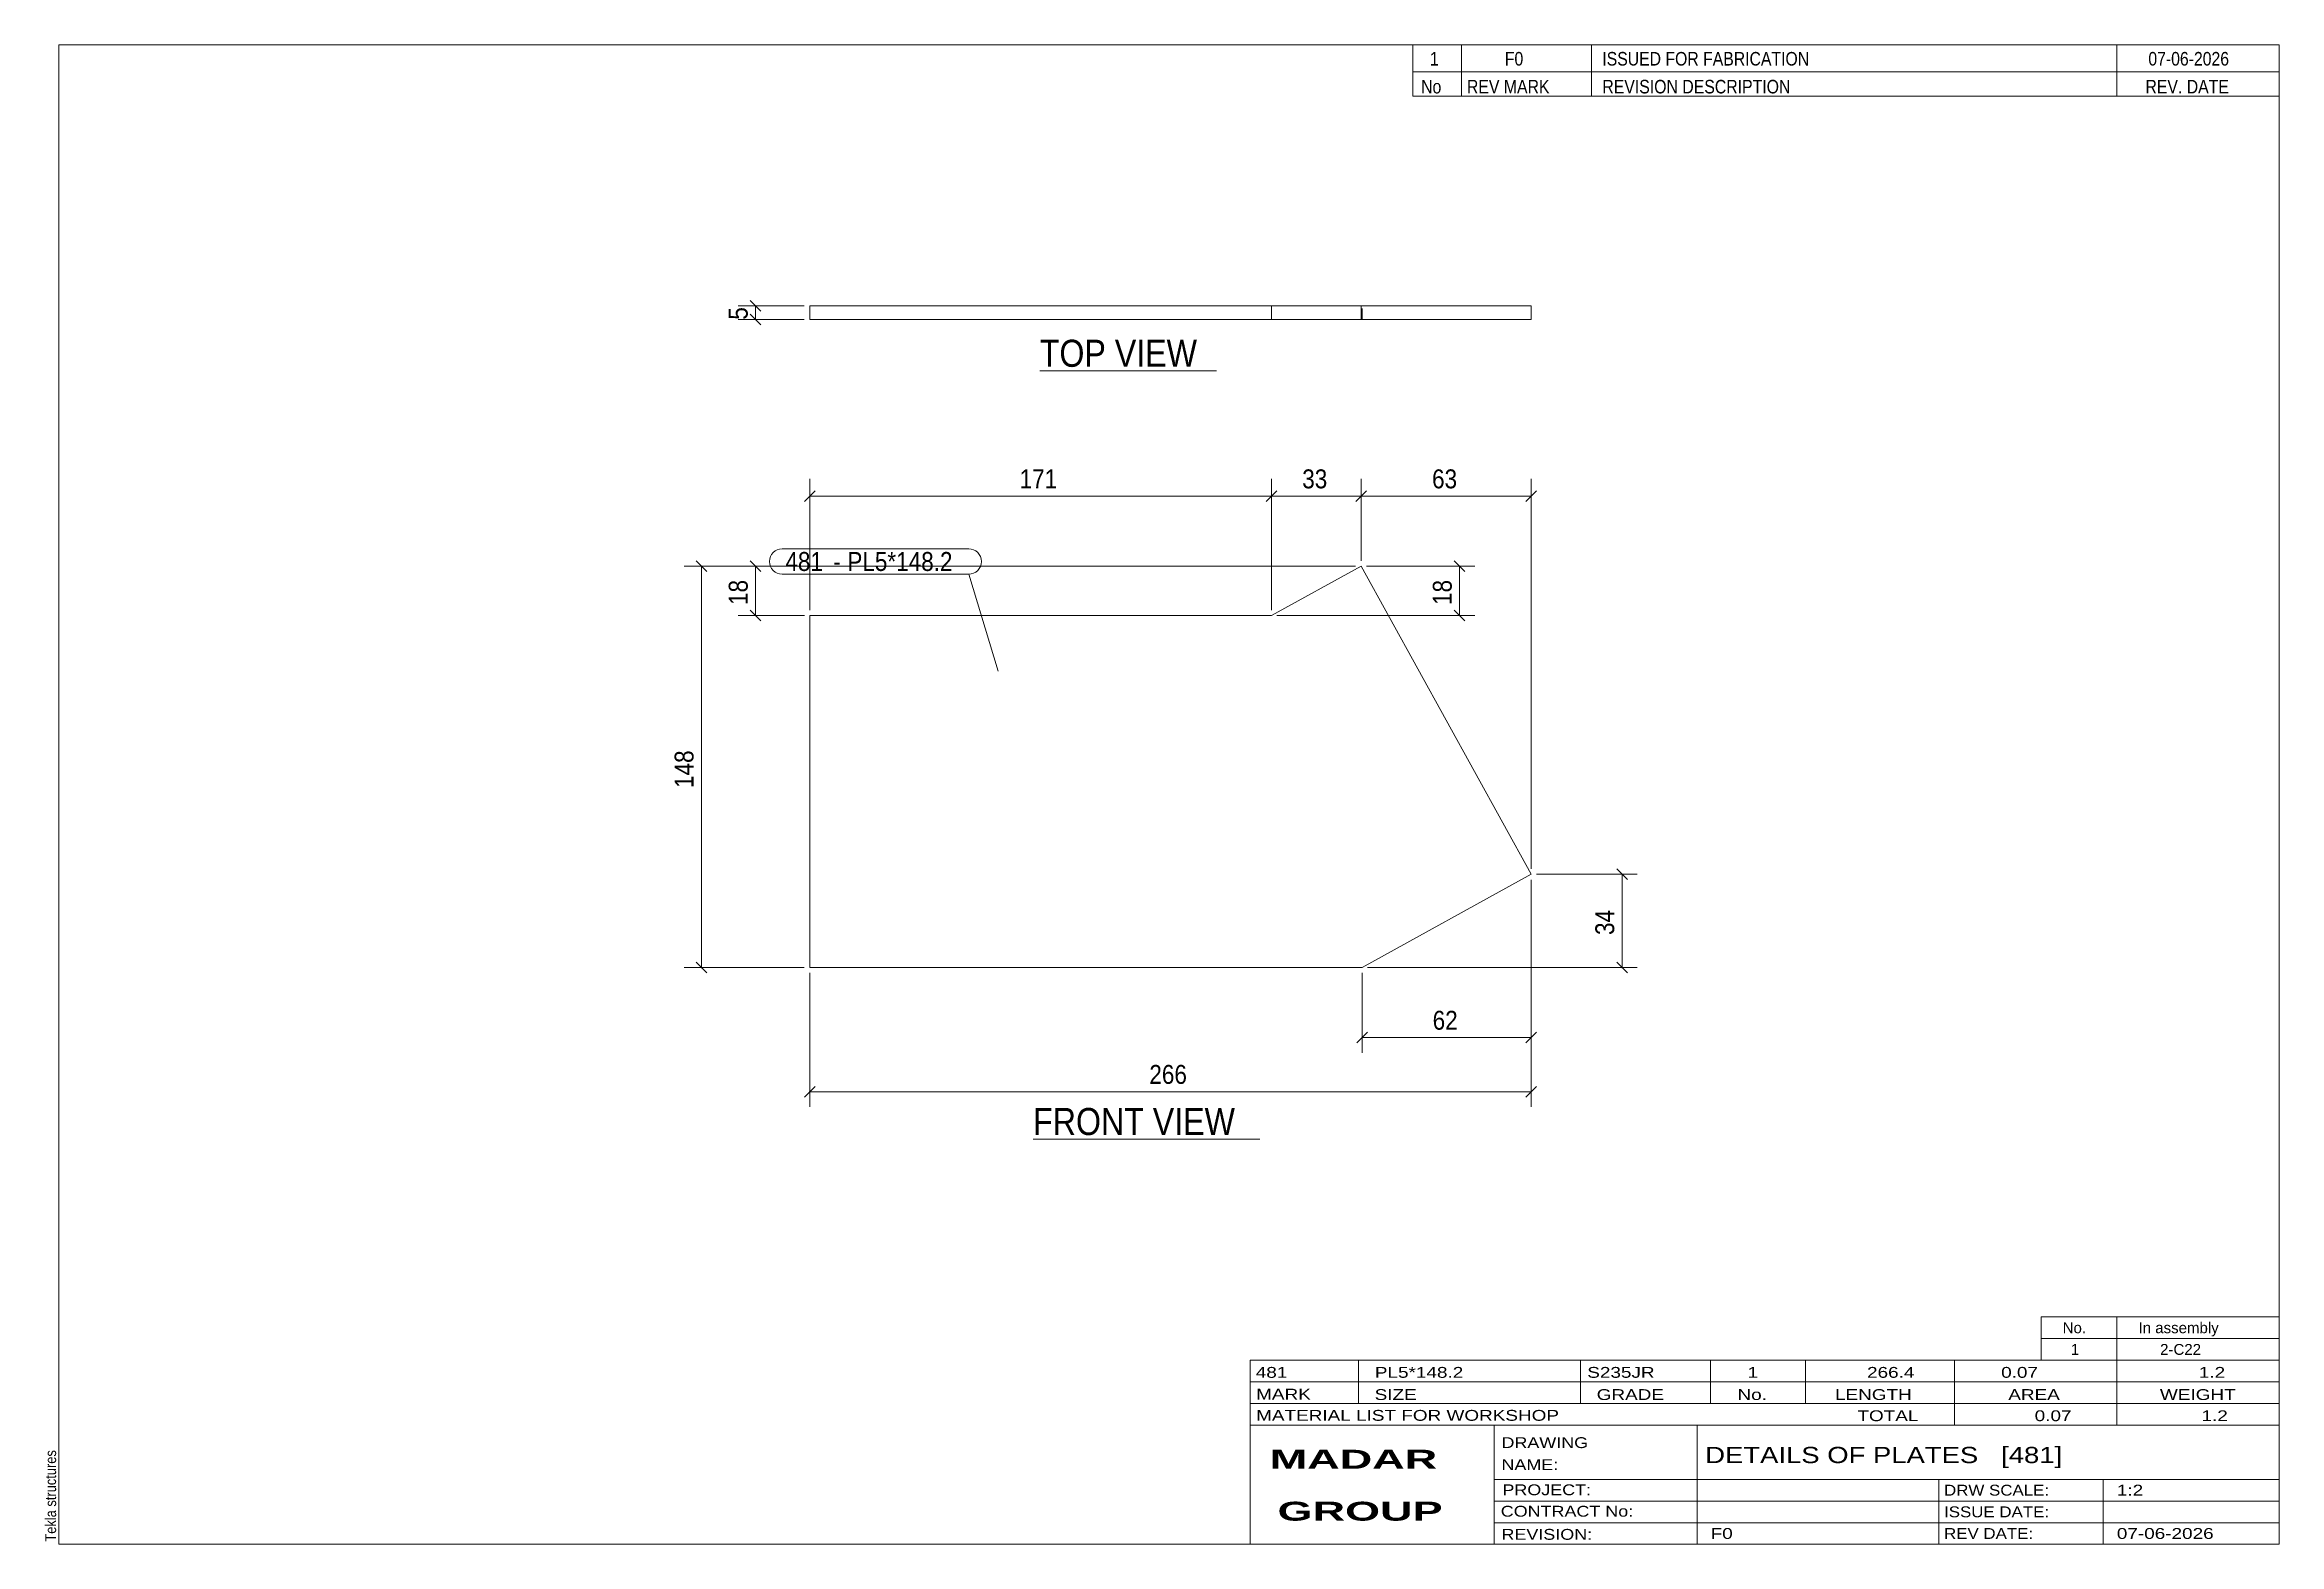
# Model space of a CAD drawing. Header units: millimetres. Extents: x 2 to 415, y 5 to 282.
import ezdxf

# ---------------------------------------------------------------- set-up
doc = ezdxf.new("R2010")
doc.units = ezdxf.units.MM
doc.linetypes.add('XKITLINE00', pattern=[0])
doc.linetypes.add('XKITLINE02', pattern=[4, 2, -2])
for name, color, linetype, lineweight in [('Dimensions', 7, 'Continuous', 0), ('DrawingSheet', 5, 'Continuous', 0), ('OtherObjectType', 7, 'Continuous', 0), ('Part', 2, 'Continuous', 0), ('PartMark', 7, 'Continuous', 0)]:
    doc.layers.add(name, color=color, linetype=linetype, lineweight=lineweight)
doc.styles.add('ARIAL', font='ARIAL.TTF')
doc.styles.add('ARIAL_BOLD', font='ARIALBD.TTF')
doc.styles.add('ARIAL_NARROW', font='ARIALN.TTF')

# ---------------------------------------------------------------- blocks, each defined once
blk = doc.blocks.new('*A1')
at = {"layer": 'Part', "color": 2, "linetype": 'XKITLINE00', "lineweight": 0}
for p, q in [((228.92, 176.54), (245.45, 185.67)), ((245.45, 185.67), (276.86, 128.76)), ((143.65, 111.54), (143.66, 176.54)), ((143.66, 176.54), (228.92, 176.54)), ((276.86, 128.76), (245.67, 111.54)), ((245.67, 111.54), (143.65, 111.54))]:
    blk.add_line(p, q, dxfattribs=at)
blk = doc.blocks.new('*A2')
at = {"layer": 'Part', "color": 2, "linetype": 'XKITLINE00', "lineweight": 0}
for p, q in [((143.65, 231.25), (143.65, 233.75)), ((276.86, 233.75), (143.66, 233.75)), ((143.66, 231.25), (143.66, 233.75)), ((143.66, 231.25), (276.86, 231.25)), ((228.92, 231.25), (228.92, 233.75)), ((245.45, 231.25), (245.45, 233.75)), ((276.86, 231.25), (276.86, 233.75))]:
    blk.add_line(p, q, dxfattribs=at)
at = {"layer": 'Part', "color": 7, "linetype": 'XKITLINE02', "lineweight": 0}
for p, q in [((143.66, 233.75), (143.65, 233.75)), ((143.65, 233.75), (143.66, 233.75)), ((143.65, 231.25), (143.66, 231.25)), ((143.66, 231.25), (143.65, 231.25)), ((245.67, 231.25), (245.45, 231.25)), ((245.67, 231.25), (245.67, 233.75))]:
    blk.add_line(p, q, dxfattribs=at)
blk = doc.blocks.new('*A3')
at = {"layer": 'DrawingSheet', "color": 5, "linetype": 'XKITLINE00', "lineweight": 0}
for p, q in [((415, 282), (5, 282)), ((5, 282), (5, 5)), ((415, 5), (415, 282)), ((5, 5), (415, 5))]:
    blk.add_line(p, q, dxfattribs=at)
at = {"layer": 'DrawingSheet', "color": 5, "style": 'ARIAL', "width": 0.85}
blk.add_text('Tekla structures', height=2, rotation=90, dxfattribs=at).set_placement((4.5, 5.5))
blk = doc.blocks.new('*A4')
at = {"layer": 'OtherObjectType', "color": 7, "linetype": 'XKITLINE00', "lineweight": 0}
for p, q in [((371, 47), (415, 47)), ((371, 43), (371, 47)), ((385, 43), (385, 47)), ((415, 43), (415, 47)), ((371, 43), (415, 43)), ((371, 39), (371, 43)), ((385, 39), (385, 43)), ((415, 39), (415, 43)), ((371, 39), (415, 39))]:
    blk.add_line(p, q, dxfattribs=at)
at = {"layer": 'OtherObjectType', "color": 7, "style": 'ARIAL_NARROW', "width": 1.211571}
for s, p in [('No.', (375, 44)), ('In assembly', (389, 44)), ('1', (376.5, 40)), ('2-C22', (392.99, 40))]:
    blk.add_text(s, height=2, dxfattribs=at).set_placement(p)
blk = doc.blocks.new('*A5')
at = {"layer": 'OtherObjectType', "color": 7, "linetype": 'XKITLINE00', "lineweight": 0}
for p, q in [((255, 282), (415, 282)), ((415, 282), (255, 282)), ((255, 282), (255, 277)), ((264, 282), (264, 277)), ((288, 282), (288, 277)), ((385, 282), (385, 277)), ((415, 282), (415, 277)), ((255, 277), (415, 277)), ((255, 277), (255, 272.5)), ((255, 277), (415, 277)), ((264, 277), (264, 272.5)), ((288, 277), (288, 272.5)), ((385, 277), (385, 272.5)), ((415, 277), (415, 272.5)), ((415, 272.5), (255, 272.5))]:
    blk.add_line(p, q, dxfattribs=at)
at = {"layer": 'OtherObjectType', "color": 7, "style": 'ARIAL_NARROW'}
for s, width, p in [('1', 1.017001, (258.16, 278.15)), ('F0', 1.017001, (272, 278.15)), ('ISSUED FOR FABRICATION', 1.017001, (290, 278.15)), ('07-06-2026', 1.017001, (390.82, 278.15)), ('No', 1.02, (256.54, 273)), ('REV MARK', 1.02, (265, 273)), ('REVISION DESCRIPTION', 1.02, (290, 273)), ('REV. DATE', 1.02, (390.28, 273))]:
    blk.add_text(s, height=2.5, dxfattribs=dict(at, width=width)).set_placement(p)
blk = doc.blocks.new('*A6')
at = {"layer": 'OtherObjectType', "color": 7, "linetype": 'XKITLINE00', "lineweight": 0}
for p, q in [((225, 39), (415, 39)), ((225, 39), (225, 35)), ((225, 39), (415, 39)), ((245, 35), (245, 39)), ((286, 35), (286, 39)), ((310, 35), (310, 39)), ((327.5, 35), (327.5, 39)), ((355, 35), (355, 39)), ((385, 35), (385, 39)), ((415, 35), (415, 39)), ((225, 35), (415, 35)), ((225, 35), (225, 5)), ((225, 35), (415, 35)), ((245, 31), (245, 35)), ((286, 31), (286, 35)), ((310, 31), (310, 35)), ((327.5, 31), (327.5, 35)), ((355, 31), (355, 35)), ((385, 31), (385, 35)), ((415, 31), (415, 35)), ((225, 31), (415, 31)), ((355, 27), (355, 31)), ((385, 27), (385, 31)), ((415, 27), (415, 31)), ((225, 27), (415, 27)), ((270, 21), (270, 27)), ((307.5, 17), (307.5, 27)), ((415, 21), (415, 27)), ((270, 21), (270, 5)), ((415, 17), (415, 21)), ((270, 17), (415, 17)), ((307.5, 5), (307.5, 17)), ((352.16, 13), (352.16, 17)), ((382.5, 5), (382.5, 17)), ((415, 13), (415, 17)), ((270, 13), (415, 13)), ((352.16, 5), (352.16, 13)), ((415, 9), (415, 13)), ((270, 9), (415, 9)), ((415, 5), (415, 9)), ((225, 5), (415, 5)), ((262.5, 5), (415, 5))]:
    blk.add_line(p, q, dxfattribs=at)
at = {"layer": 'OtherObjectType', "color": 7, "style": 'ARIAL_NARROW'}
for s, height, width, p in [('481', 2, 1.525501, (226.01, 35.76)), ('PL5*148.2', 2, 1.525501, (248, 35.76)), ('S235JR', 2, 1.525501, (287.22, 35.76)), ('1', 2, 1.525501, (316.82, 35.76)), ('266.4', 2, 1.525501, (338.88, 35.76)), ('0.07', 2, 1.525501, (363.64, 35.76)), ('1.2', 2, 1.525501, (400.14, 35.76)), ('MARK', 2, 1.525501, (226.08, 31.73)), ('SIZE', 2, 1.525501, (247.96, 31.66)), ('GRADE', 2, 1.525501, (288.96, 31.66)), ('No.', 2, 1.525501, (314.96, 31.66)), ('LENGTH', 2, 1.525501, (332.96, 31.66)), ('AREA', 2, 1.525501, (364.96, 31.66)), ('WEIGHT', 2, 1.525501, (392.96, 31.66)), ('MATERIAL LIST FOR WORKSHOP', 2, 1.525501, (226.08, 27.82)), ('TOTAL', 2, 1.525501, (337.1, 27.75)), ('0.07', 2, 1.525501, (369.83, 27.75)), ('1.2', 2, 1.525501, (400.63, 27.75)), ('DRAWING', 2, 1.445, (271.38, 22.78)), ('NAME:', 2, 1.445, (271.38, 18.72)), ('DETAILS OF PLATES   [481]', 3, 1.474651, (309, 20)), ('PROJECT:', 2, 1.445, (271.55, 14.07)), ('DRW SCALE:', 2, 1.36, (353.1, 14)), ('1:2', 2, 1.525501, (385, 14)), ('CONTRACT No:', 2, 1.445, (271.25, 10.11)), ('ISSUE DATE:', 2, 1.36, (353.1, 10)), ('REVISION:', 2, 1.445, (271.38, 5.84)), ('F0', 2, 1.525501, (310, 6)), ('REV DATE:', 2, 1.36, (353.1, 6)), ('07-06-2026', 2, 1.525501, (385, 6))]:
    blk.add_text(s, height=height, dxfattribs=dict(at, width=width)).set_placement(p)
at = {"layer": 'OtherObjectType', "color": 1, "style": 'ARIAL_BOLD', "width": 1.7}
for s, p in [('MADAR ', (228.58, 18.97)), ('GROUP', (230.03, 9.37))]:
    blk.add_text(s, height=3.5, dxfattribs=at).set_placement(p)
blk = doc.blocks.new('*A7')
at = {"layer": 'Dimensions', "color": 7, "linetype": 'XKITLINE00', "lineweight": 0}
for p, q in [((122.66, 186.66), (124.64, 184.68)), ((244.45, 185.67), (120.45, 185.67)), ((123.65, 111.54), (123.65, 185.67)), ((142.65, 111.54), (120.45, 111.54)), ((122.66, 112.53), (124.64, 110.55))]:
    blk.add_line(p, q, dxfattribs=at)
at = {"layer": 'Dimensions', "color": 3}
for p in [(123.65, 185.67), (123.65, 111.54)]:
    blk.add_point(p, dxfattribs=at)
at = {"layer": 'Dimensions', "color": 3, "style": 'ARIAL', "width": 0.85}
blk.add_text('148', height=3.5, rotation=90.0002, dxfattribs=at).set_placement((122.2, 144.71))
blk = doc.blocks.new('*A8')
at = {"layer": 'Dimensions', "color": 7, "linetype": 'XKITLINE00', "lineweight": 0}
for p, q in [((132.66, 186.66), (134.64, 184.68)), ((244.45, 185.67), (130.45, 185.67)), ((133.65, 176.54), (133.65, 185.67)), ((132.66, 177.53), (134.64, 175.55)), ((142.66, 176.54), (130.45, 176.54))]:
    blk.add_line(p, q, dxfattribs=at)
at = {"layer": 'Dimensions', "color": 3}
for p in [(133.65, 185.67), (133.65, 176.54)]:
    blk.add_point(p, dxfattribs=at)
at = {"layer": 'Dimensions', "color": 3, "style": 'ARIAL', "width": 0.85}
blk.add_text('18', height=3.5, rotation=90.0002, dxfattribs=at).set_placement((132.2, 178.51))
blk = doc.blocks.new('*A9')
at = {"layer": 'Dimensions', "color": 7, "linetype": 'XKITLINE00', "lineweight": 0}
for p, q in [((277.86, 128.76), (296.45, 128.76)), ((292.66, 129.75), (294.64, 127.77)), ((293.65, 111.54), (293.65, 128.76)), ((246.67, 111.54), (296.45, 111.54)), ((292.66, 112.53), (294.64, 110.55))]:
    blk.add_line(p, q, dxfattribs=at)
at = {"layer": 'Dimensions', "color": 3}
for p in [(293.65, 128.76), (293.65, 111.54)]:
    blk.add_point(p, dxfattribs=at)
at = {"layer": 'Dimensions', "color": 3, "style": 'ARIAL', "width": 0.85}
blk.add_text('34', height=3.5, rotation=90.0002, dxfattribs=at).set_placement((292.2, 117.55))
blk = doc.blocks.new('*A10')
at = {"layer": 'Dimensions', "color": 7, "linetype": 'XKITLINE00', "lineweight": 0}
for p, q in [((262.66, 186.66), (264.64, 184.68)), ((246.45, 185.67), (266.45, 185.67)), ((263.65, 176.54), (263.65, 185.67)), ((262.66, 177.53), (264.64, 175.55)), ((229.92, 176.54), (266.45, 176.54))]:
    blk.add_line(p, q, dxfattribs=at)
at = {"layer": 'Dimensions', "color": 3}
for p in [(263.65, 185.67), (263.65, 176.54)]:
    blk.add_point(p, dxfattribs=at)
at = {"layer": 'Dimensions', "color": 3, "style": 'ARIAL', "width": 0.85}
blk.add_text('18', height=3.5, rotation=90.0002, dxfattribs=at).set_placement((262.2, 178.51))
blk = doc.blocks.new('*A11')
at = {"layer": 'Dimensions', "color": 7, "linetype": 'XKITLINE00', "lineweight": 0}
for p, q in [((276.86, 127.76), (276.86, 85.8)), ((143.65, 110.54), (143.65, 85.8)), ((144.64, 89.59), (142.66, 87.61)), ((143.65, 88.6), (276.86, 88.6)), ((277.85, 89.59), (275.87, 87.61))]:
    blk.add_line(p, q, dxfattribs=at)
at = {"layer": 'Dimensions', "color": 3}
for p in [(143.65, 88.6), (276.86, 88.6)]:
    blk.add_point(p, dxfattribs=at)
at = {"layer": 'Dimensions', "color": 3, "style": 'ARIAL', "width": 0.85}
blk.add_text('266', height=3.5, dxfattribs=at).set_placement((206.36, 90.05))
blk = doc.blocks.new('*A12')
at = {"layer": 'Dimensions', "color": 7, "linetype": 'XKITLINE00', "lineweight": 0}
for p, q in [((276.86, 127.76), (276.86, 95.8)), ((245.67, 110.54), (245.67, 95.8)), ((246.66, 99.59), (244.68, 97.61)), ((277.85, 99.59), (275.87, 97.61)), ((245.67, 98.6), (276.86, 98.6))]:
    blk.add_line(p, q, dxfattribs=at)
at = {"layer": 'Dimensions', "color": 3}
for p in [(245.67, 98.6), (276.86, 98.6)]:
    blk.add_point(p, dxfattribs=at)
at = {"layer": 'Dimensions', "color": 3, "style": 'ARIAL', "width": 0.85}
blk.add_text('62', height=3.5, dxfattribs=at).set_placement((258.67, 100.05))
blk = doc.blocks.new('*A13')
at = {"layer": 'Dimensions', "color": 7, "linetype": 'XKITLINE00', "lineweight": 0}
for p, q in [((144.65, 199.59), (142.67, 197.61)), ((143.66, 177.54), (143.66, 201.8)), ((143.66, 198.6), (228.92, 198.6)), ((229.91, 199.59), (227.93, 197.61)), ((228.92, 177.54), (228.92, 201.8))]:
    blk.add_line(p, q, dxfattribs=at)
at = {"layer": 'Dimensions', "color": 3}
for p in [(143.66, 198.6), (228.92, 198.6)]:
    blk.add_point(p, dxfattribs=at)
at = {"layer": 'Dimensions', "color": 3, "style": 'ARIAL', "width": 0.85}
blk.add_text('171', height=3.5, dxfattribs=at).set_placement((182.4, 200.05))
blk = doc.blocks.new('*A14')
at = {"layer": 'Dimensions', "color": 7, "linetype": 'XKITLINE00', "lineweight": 0}
for p, q in [((229.91, 199.59), (227.93, 197.61)), ((228.92, 177.54), (228.92, 201.8)), ((228.92, 198.6), (245.45, 198.6)), ((246.44, 199.59), (244.46, 197.61)), ((245.45, 186.67), (245.45, 201.8))]:
    blk.add_line(p, q, dxfattribs=at)
at = {"layer": 'Dimensions', "color": 3}
for p in [(228.92, 198.6), (245.45, 198.6)]:
    blk.add_point(p, dxfattribs=at)
at = {"layer": 'Dimensions', "color": 3, "style": 'ARIAL', "width": 0.85}
blk.add_text('33', height=3.5, dxfattribs=at).set_placement((234.59, 200.05))
blk = doc.blocks.new('*A15')
at = {"layer": 'Dimensions', "color": 7, "linetype": 'XKITLINE00', "lineweight": 0}
for p, q in [((246.44, 199.59), (244.46, 197.61)), ((245.45, 186.67), (245.45, 201.8)), ((245.45, 198.6), (276.86, 198.6)), ((277.85, 199.59), (275.87, 197.61)), ((276.86, 129.76), (276.86, 201.8))]:
    blk.add_line(p, q, dxfattribs=at)
at = {"layer": 'Dimensions', "color": 3}
for p in [(245.45, 198.6), (276.86, 198.6)]:
    blk.add_point(p, dxfattribs=at)
at = {"layer": 'Dimensions', "color": 3, "style": 'ARIAL', "width": 0.85}
blk.add_text('63', height=3.5, dxfattribs=at).set_placement((258.56, 200.05))
blk = doc.blocks.new('*A16')
at = {"layer": 'PartMark', "color": 7, "linetype": 'XKITLINE00', "lineweight": 0}
for p, q in [((138.56, 188.89), (173, 188.89)), ((138.56, 184.19), (173, 184.19)), ((178.44, 166.26), (173, 184.19))]:
    blk.add_line(p, q, dxfattribs=at)
for centre, start, end in [((138.56, 186.54), 90, 270), ((173, 186.54), 270, 90)]:
    blk.add_arc(centre, 2.35, start, end, dxfattribs=at)
at = {"layer": 'PartMark', "color": 1, "style": 'ARIAL', "width": 0.85}
blk.add_text('481', height=3.5, dxfattribs=at).set_placement((139.16, 184.79))
at = {"layer": 'PartMark', "color": 3, "style": 'ARIAL', "width": 0.85}
for s, p in [('-', (148, 184.79)), ('PL5*148.2', (150.6, 184.79))]:
    blk.add_text(s, height=3.5, dxfattribs=at).set_placement(p)
blk = doc.blocks.new('*A17')
at = {"layer": 'OtherObjectType', "color": 7, "linetype": 'XKITLINE00', "lineweight": 0}
blk.add_line((184.9, 79.85), (226.75, 79.85), dxfattribs=at)
at = {"layer": 'OtherObjectType', "color": 3, "style": 'ARIAL', "width": 0.85}
blk.add_text('FRONT VIEW', height=5, dxfattribs=at).set_placement((184.9, 80.6))
blk = doc.blocks.new('*A18')
at = {"layer": 'Dimensions', "color": 7, "linetype": 'XKITLINE00', "lineweight": 0}
for p, q in [((142.65, 233.75), (130.45, 233.75)), ((142.65, 231.25), (130.45, 231.25)), ((132.66, 234.74), (134.64, 232.76)), ((132.66, 232.24), (134.64, 230.26)), ((133.65, 231.25), (133.65, 233.75))]:
    blk.add_line(p, q, dxfattribs=at)
at = {"layer": 'Dimensions', "color": 3}
for p in [(133.65, 233.75), (133.65, 231.25)]:
    blk.add_point(p, dxfattribs=at)
at = {"layer": 'Dimensions', "color": 3, "style": 'ARIAL', "width": 0.85}
blk.add_text('5', height=3.5, rotation=90.0002, dxfattribs=at).set_placement((132.2, 231.2))
blk = doc.blocks.new('*A19')
at = {"layer": 'OtherObjectType', "color": 7, "linetype": 'XKITLINE00', "lineweight": 0}
blk.add_line((186.13, 221.75), (218.73, 221.75), dxfattribs=at)
at = {"layer": 'OtherObjectType', "color": 3, "style": 'ARIAL', "width": 0.85}
blk.add_text('TOP VIEW', height=5, dxfattribs=at).set_placement((186.13, 222.5))

msp = doc.modelspace()

# ---------------------------------------------------------------- block references
at = {"lineweight": 0}
for name in ['*A3', '*A5', '*A18', '*A2', '*A19', '*A13', '*A14', '*A15', '*A7', '*A8', '*A16', '*A10', '*A1', '*A9', '*A11', '*A12', '*A17', '*A4', '*A6']:
    msp.add_blockref(name, (0, 0), dxfattribs=at)

doc.saveas('drawing.dxf')
